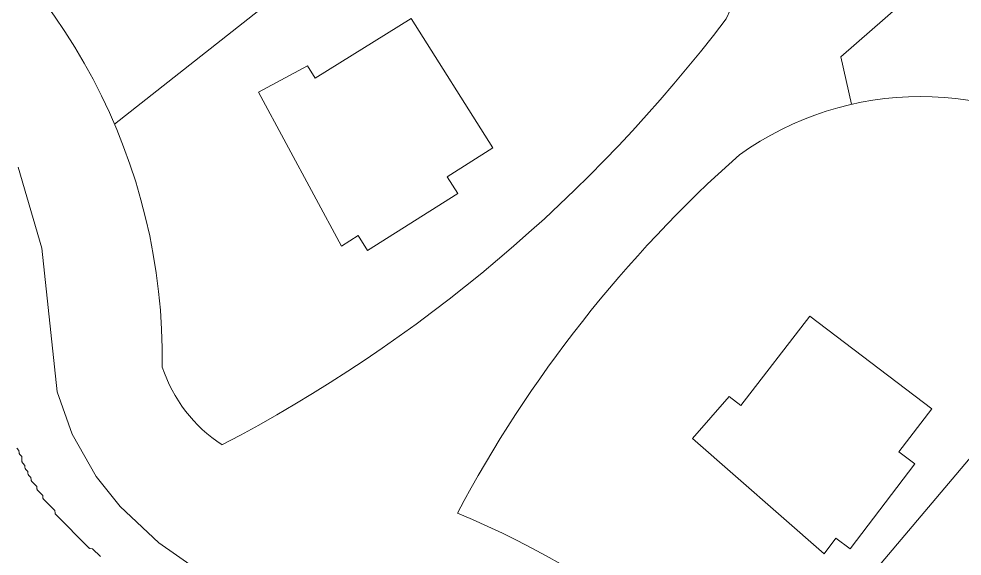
# Model space of a CAD drawing. Header units: inches. Extents: x 36 to 79.5, y 17.3 to 55.9.
# Drawn here: x 56.37 to 64.81, y 39.36 to 44.16 of the extents above; entities that cross this region are included whole.
import ezdxf

# ---------------------------------------------------------------- set-up
doc = ezdxf.new("R2010")
doc.units = ezdxf.units.IN
for name, color, linetype, lineweight in [('01_ORIGINAL_CAD', 7, 'Continuous', 20), ('02_APPROVED_PDF_OUTLINES', 7, 'Continuous', 15), ('04_APPROVED_PERIMETER', 7, 'Continuous', 15)]:
    doc.layers.add(name, color=color, linetype=linetype, lineweight=lineweight)

msp = doc.modelspace()

# ---------------------------------------------------------------- linework, layer by layer
at = {"layer": '01_ORIGINAL_CAD'}
for points in [[(63.2574, 44.2717), (68.3293, 48.7185), (68.3293, 49.2309), (68.7295, 49.5995), (69.3299, 49.5995), (71.4416, 51.512), (71.4416, 50.6963), (69.7112, 49.1769), (69.7251, 48.6505), (69.3039, 48.2179), (68.7606, 48.2179), (63.7201, 43.8204), (63.8166, 43.3965)], [(62.206, 47.145), (57.2226, 43.2199)], [(66.6044, 42.2755), (62.9415, 37.9447)]]:
    msp.add_lwpolyline(points, dxfattribs=at)
for points in [[(50.1404, 46.0145, -0.546754), (57.6505, 41.0455, 0.171391), (58.1845, 40.3509, 0.171391)], [(60.2903, 39.7397, -0.089338), (62.8134, 42.9443, -0.322066), (66.0509, 42.9443, -0.030946), (69.1112, 38.8335, -0.044664), (70.7797, 33.5539, -0.301674), (68.9667, 31.1439, -0.082145), (65.5911, 31.0784)], [(60.2903, 39.7397, -0.300089), (65.1799, 32.5384)]]:
    msp.add_lwpolyline(points, format="xyb", dxfattribs=at)
for points in [[(59.0193, 43.6305), (59.8775, 44.1647), (60.6082, 43.0063), (60.2002, 42.749), (60.2957, 42.5976), (59.4873, 42.0877), (59.4023, 42.2224), (59.2543, 42.1291), (58.5105, 43.5051), (58.9489, 43.7421)], [(62.8271, 40.7024), (63.4451, 41.5024), (64.5339, 40.6717), (64.2414, 40.2883), (64.3837, 40.1797), (63.8039, 39.4198), (63.6773, 39.5164), (63.5712, 39.3774), (62.394, 40.4074), (62.7222, 40.7825)]]:
    msp.add_lwpolyline(points, close=True, dxfattribs=at)
for centre, radius, start, end in [((60.3868, 45.3564), 2.5988, 332.6099, 36.01861), ((51.9611, 52.2915), 13.465, 297.52814, 322.85486)]:
    msp.add_arc(centre, radius, start, end, dxfattribs=at)
at = {"layer": '02_APPROVED_PDF_OUTLINES'}
msp.add_lwpolyline([(56.3477, 40.3221), (56.3673, 40.3011), (56.3691, 40.2808), (56.3696, 40.2774), (56.3706, 40.2741), (56.372, 40.271), (56.3739, 40.2681), (56.3761, 40.2655), (56.3933, 40.2478), (56.3943, 40.2045), (56.3946, 40.2014), (56.3952, 40.1985), (56.3962, 40.1956), (56.3975, 40.1929), (56.3991, 40.1903), (56.4011, 40.188), (56.4202, 40.1674), (56.421, 40.1503), (56.4214, 40.1468), (56.4223, 40.1433), (56.4237, 40.1401), (56.4255, 40.1371), (56.4277, 40.1343), (56.4469, 40.1138), (56.4476, 40.0966), (56.448, 40.0931), (56.4489, 40.0897), (56.4503, 40.0864), (56.4521, 40.0834), (56.4543, 40.0807), (56.4739, 40.0597), (56.4757, 40.0393), (56.4763, 40.0359), (56.4773, 40.0326), (56.4787, 40.0295), (56.4806, 40.0266), (56.4828, 40.0239), (56.5272, 39.9788), (56.529, 39.9588), (56.5295, 39.9554), (56.5305, 39.9521), (56.532, 39.949), (56.5338, 39.9461), (56.5361, 39.9435), (56.5805, 39.8983), (56.5822, 39.8783), (56.5828, 39.8749), (56.5838, 39.8716), (56.5852, 39.8685), (56.5871, 39.8656), (56.5893, 39.8629), (56.6874, 39.7637), (56.6906, 39.7407), (56.6913, 39.7375), (56.6923, 39.7345), (56.6938, 39.7316), (56.6955, 39.7289), (56.6976, 39.7265), (56.9902, 39.4315), (56.9926, 39.4294), (56.9953, 39.4275), (56.9982, 39.4261), (57.0012, 39.425), (57.0044, 39.4244), (57.0271, 39.4211), (57.0965, 39.3511)], dxfattribs=at)
at = {"layer": '04_APPROVED_PERIMETER'}
msp.add_lwpolyline([(56.3601, 42.8349), (56.5738, 42.1103), (56.7093, 40.8254), (56.8436, 40.4469), (57.058, 40.0687), (57.2727, 39.7982), (57.6207, 39.4745), (57.9662, 39.2332), (58.5176, 38.9627), (58.4648, 38.7959), (58.1207, 38.2857), (57.8559, 37.9634), (57.3877, 37.5156), (57.0166, 37.2469), (56.5658, 37.005), (56.0618, 36.8168)], dxfattribs=at)

doc.saveas('drawing.dxf')
